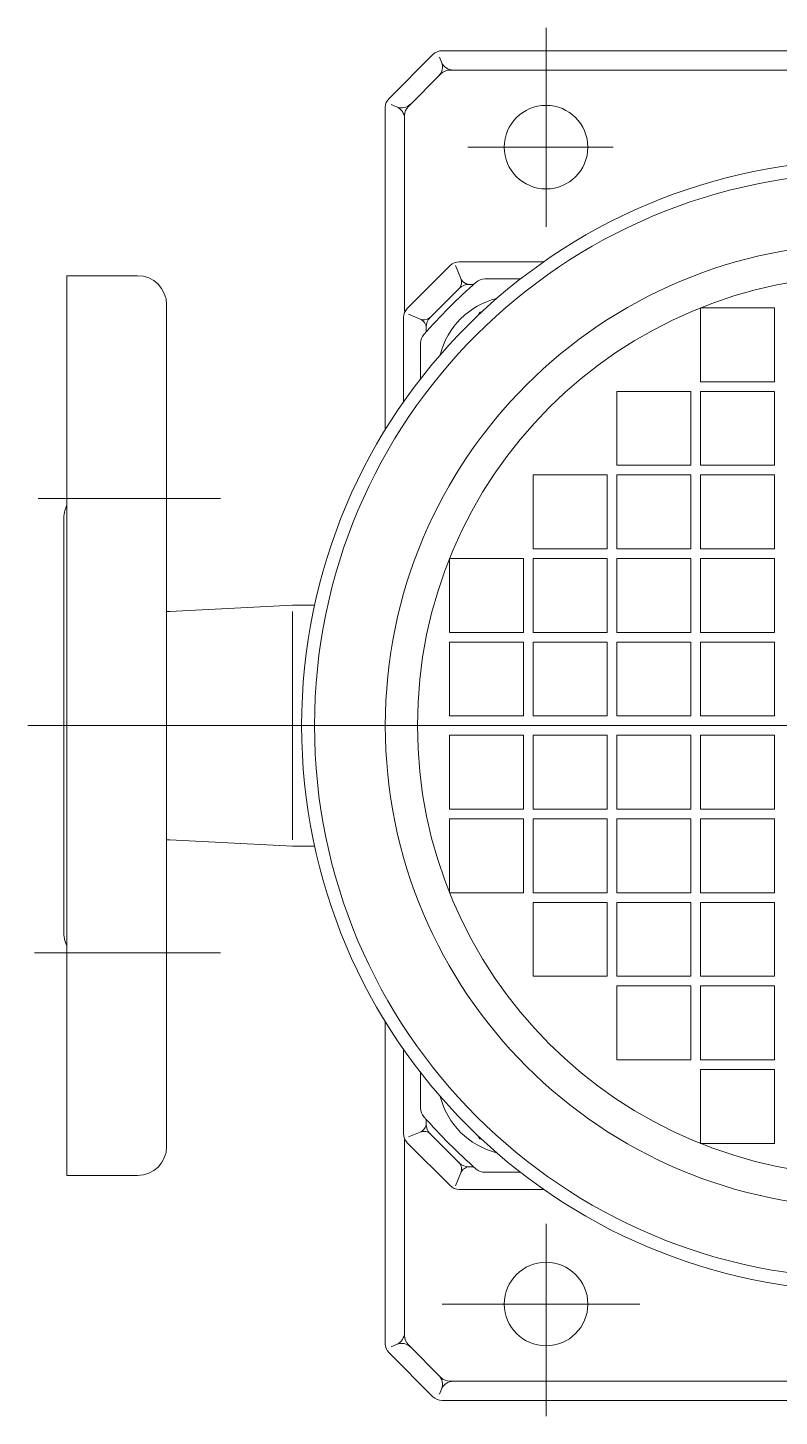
# Model space of a CAD drawing. Header units: millimetres. Extents: x 226317 to 226469, y 8188100 to 8188260.
# Drawn here: x 226391.5586 to 226391.6754, y 8188233.7544 to 8188233.9705 of the extents above; entities that cross this region are included whole.
import ezdxf

# ---------------------------------------------------------------- set-up
doc = ezdxf.new("R2010")
doc.units = ezdxf.units.MM
doc.layers.add('0-BLOCK-SANIT', color=8, linetype='Continuous', lineweight=25)

# ---------------------------------------------------------------- blocks, each defined once
blk = doc.blocks.new('manifold')
at = {"layer": '0-BLOCK-SANIT', "color": 8, "lineweight": 0}
for p, q in [((1.932647921144962, -1.693482048751321, -9.698933451613519e-07), (1.932647921144962, -1.954361688287463, -9.698933451613519e-07)), ((1.932647921144962, -1.693482048751321, -9.698933451613519e-07), (1.932647921144962, -1.954361688287463, -9.698933451613519e-07)), ((1.897292543202639, -1.695085566432681, -9.698933451613519e-07), (1.897292543202639, -1.723431026504841, -9.698933451613519e-07)), ((1.897292543202639, -1.695085566432681, -9.698933451613519e-07), (1.897292543202639, -1.723431026504841, -9.698933451613519e-07)), ((1.96800528280437, -1.723431026504841, -9.698933451613519e-07), (1.96800528280437, -1.694515986309852, -9.698933451613519e-07)), ((1.96800528280437, -1.723431026504841, -9.698933451613519e-07), (1.96800528280437, -1.694515986309852, -9.698933451613519e-07)), ((1.862648012116551, -1.699563348607626, -9.698933451613519e-07), (1.862648012116551, -1.710563348548021, -9.698933451613519e-07)), ((1.862648012116551, -1.699563348607626, -9.698933451613519e-07), (2.002647828310728, -1.699563348607626, -9.698933451613519e-07)), ((1.862648012116551, -1.699563348607626, -9.698933451613519e-07), (1.862648012116551, -1.710563348548021, -9.698933451613519e-07)), ((1.862648012116551, -1.699563348607626, -9.698933451613519e-07), (2.002647828310728, -1.699563348607626, -9.698933451613519e-07)), ((1.900647645816207, -1.699063345731702, -9.698933451613519e-07), (1.964648196473718, -1.699063345731702, -9.698933451613519e-07)), ((1.900647645816207, -1.699063345731702, -9.698933451613519e-07), (1.964648196473718, -1.699063345731702, -9.698933451613519e-07)), ((2.002647828310728, -1.710563348548021, -9.698933451613519e-07), (2.002647828310728, -1.699563348607626, -9.698933451613519e-07)), ((2.002647828310728, -1.710563348548021, -9.698933451613519e-07), (2.002647828310728, -1.699563348607626, -9.698933451613519e-07)), ((1.867147799581289, -1.715063350216951, -9.698933451613519e-07), (1.998148012906313, -1.715063350216951, -9.698933451613519e-07)), ((1.867147799581289, -1.715063350216951, -9.698933451613519e-07), (1.998148012906313, -1.715063350216951, -9.698933451613519e-07)), ((1.914897920563817, -1.715063350216951, -9.698933451613519e-07), (1.914897920563817, -1.715563833655324, -9.698933451613519e-07)), ((1.914897920563817, -1.715063350216951, -9.698933451613519e-07), (1.914897920563817, -1.715563833655324, -9.698933451613519e-07)), ((1.95039789006114, -1.715563833655324, -9.698933451613519e-07), (1.95039789006114, -1.715063350216951, -9.698933451613519e-07)), ((1.95039789006114, -1.715563833655324, -9.698933451613519e-07), (1.95039789006114, -1.715063350216951, -9.698933451613519e-07)), ((1.914898118004203, -1.715563928650226, -9.698933451613519e-07), (1.913898110389709, -1.734645163582172, -9.698933451613519e-07)), ((1.914898118004203, -1.715563928650226, -9.698933451613519e-07), (1.913898110389709, -1.734645163582172, -9.698933451613519e-07)), ((1.951397722586989, -1.734641538874712, -9.698933451613519e-07), (1.950397819280624, -1.715562248544302, -9.698933451613519e-07)), ((1.951397722586989, -1.734641538874712, -9.698933451613519e-07), (1.950397819280624, -1.715562248544302, -9.698933451613519e-07)), ((1.913897890597582, -1.734644889773335, -9.698933451613519e-07), (1.913897890597582, -1.73808556603035, -9.698933451613519e-07)), ((1.913897890597582, -1.734644889773335, -9.698933451613519e-07), (1.913897890597582, -1.73808556603035, -9.698933451613519e-07)), ((1.914897920563817, -1.734643185453024, -9.698933451613519e-07), (1.95039789006114, -1.734643185453024, -9.698933451613519e-07)), ((1.914897920563817, -1.734643185453024, -9.698933451613519e-07), (1.95039789006114, -1.734643185453024, -9.698933451613519e-07)), ((1.951397798955441, -1.734642937721219, -9.698933451613519e-07), (1.951397798955441, -1.73808556603035, -9.698933451613519e-07)), ((1.951397798955441, -1.734642937721219, -9.698933451613519e-07), (1.951397798955441, -1.73808556603035, -9.698933451613519e-07)), ((1.835062673315406, -1.749651653633919, -9.698933451613519e-07), (1.828234415501356, -1.756480086536612, -9.698933451613519e-07)), ((1.835062673315406, -1.749651653633919, -9.698933451613519e-07), (1.828234415501356, -1.756480086536612, -9.698933451613519e-07)), ((1.886612948030233, -1.749066278280225, -9.698933451613519e-07), (1.836476504802704, -1.749066278280225, -9.698933451613519e-07)), ((1.886612948030233, -1.749066278280225, -9.698933451613519e-07), (1.836476504802704, -1.749066278280225, -9.698933451613519e-07)), ((2.028850574046373, -1.749066278280225, -9.698933451613519e-07), (1.978682925924659, -1.749066278280225, -9.698933451613519e-07)), ((2.028850574046373, -1.749066278280225, -9.698933451613519e-07), (1.978682925924659, -1.749066278280225, -9.698933451613519e-07)), ((2.037061657756567, -1.756480198295321, -9.698933451613519e-07), (2.030233226716518, -1.749651594029274, -9.698933451613519e-07)), ((2.037061657756567, -1.756480198295321, -9.698933451613519e-07), (2.030233226716518, -1.749651594029274, -9.698933451613519e-07)), ((1.836016669869423, -1.749955490173306, -9.698933451613519e-07), (1.836379457265139, -1.750831326411571, -9.698933451613519e-07)), ((1.836016669869423, -1.749955490173306, -9.698933451613519e-07), (1.836379457265139, -1.750831326411571, -9.698933451613519e-07)), ((1.86914923414588, -1.751901481242385, -9.698933451613519e-07), (1.882284700870514, -1.751901481242385, -9.698933451613519e-07)), ((1.86914923414588, -1.751901481242385, -9.698933451613519e-07), (1.882284700870514, -1.751901481242385, -9.698933451613519e-07)), ((1.983011141419411, -1.751901481242385, -9.698933451613519e-07), (1.996146699413657, -1.751901481242385, -9.698933451613519e-07)), ((1.983011141419411, -1.751901481242385, -9.698933451613519e-07), (1.996146699413657, -1.751901481242385, -9.698933451613519e-07)), ((2.028916528448462, -1.750831192301121, -9.698933451613519e-07), (2.029279315844178, -1.749955365376081, -9.698933451613519e-07)), ((2.028916528448462, -1.750831192301121, -9.698933451613519e-07), (2.029279315844178, -1.749955365376081, -9.698933451613519e-07)), ((1.83630532771349, -1.752651661576238, -9.698933451613519e-07), (1.831234628334641, -1.757722489477601, -9.698933451613519e-07)), ((1.83630532771349, -1.752651661576238, -9.698933451613519e-07), (1.831234628334641, -1.757722489477601, -9.698933451613519e-07)), ((1.868156252428889, -1.752066278771963, -9.698933451613519e-07), (1.837719149887562, -1.752066278771963, -9.698933451613519e-07)), ((1.868156252428889, -1.752066278771963, -9.698933451613519e-07), (1.837719149887562, -1.752066278771963, -9.698933451613519e-07)), ((1.867734976112843, -1.752487529010978, -9.698933451613519e-07), (1.861070288345218, -1.759152213053312, -9.698933451613519e-07)), ((1.867734976112843, -1.752487529010978, -9.698933451613519e-07), (1.861070288345218, -1.759152213053312, -9.698933451613519e-07)), ((1.868645442649722, -1.752685801999178, -9.698933451613519e-07), (1.86939249932766, -1.754489352868404, -9.698933451613519e-07)), ((1.868645442649722, -1.752685801999178, -9.698933451613519e-07), (1.86939249932766, -1.754489352868404, -9.698933451613519e-07)), ((1.995903251692653, -1.754489418060984, -9.698933451613519e-07), (1.996650401502848, -1.752685649262276, -9.698933451613519e-07)), ((1.995903251692653, -1.754489418060984, -9.698933451613519e-07), (1.996650401502848, -1.752685649262276, -9.698933451613519e-07)), ((2.027576936408877, -1.752066278771963, -9.698933451613519e-07), (1.996975984424353, -1.752066278771963, -9.698933451613519e-07)), ((2.027576936408877, -1.752066278771963, -9.698933451613519e-07), (1.996975984424353, -1.752066278771963, -9.698933451613519e-07)), ((2.004225658252835, -1.759152302460279, -9.698933451613519e-07), (1.99756097048521, -1.752487612830009, -9.698933451613519e-07)), ((2.004225658252835, -1.759152302460279, -9.698933451613519e-07), (1.99756097048521, -1.752487612830009, -9.698933451613519e-07)), ((2.034061787649989, -1.757722949550953, -9.698933451613519e-07), (2.028991090133786, -1.752652117924299, -9.698933451613519e-07)), ((2.034061787649989, -1.757722949550953, -9.698933451613519e-07), (2.028991090133786, -1.752652117924299, -9.698933451613519e-07)), ((1.86919036321342, -1.756001049594488, -9.698933451613519e-07), (1.864583812654018, -1.760607602016535, -9.698933451613519e-07)), ((1.86919036321342, -1.756001049594488, -9.698933451613519e-07), (1.864583812654018, -1.760607602016535, -9.698933451613519e-07)), ((1.870604494586587, -1.755414908693638, -9.698933451613519e-07), (1.871399050578475, -1.755414908693638, -9.698933451613519e-07)), ((1.870604494586587, -1.755414908693638, -9.698933451613519e-07), (1.871399050578475, -1.755414908693638, -9.698933451613519e-07)), ((1.878670962527394, -1.754563106165733, -9.698933451613519e-07), (1.873118532821536, -1.754563106165733, -9.698933451613519e-07)), ((1.878670962527394, -1.754563106165733, -9.698933451613519e-07), (1.873118532821536, -1.754563106165733, -9.698933451613519e-07)), ((1.992176882922649, -1.754563106165733, -9.698933451613519e-07), (1.98662487976253, -1.754563106165733, -9.698933451613519e-07)), ((1.992176882922649, -1.754563106165733, -9.698933451613519e-07), (1.98662487976253, -1.754563106165733, -9.698933451613519e-07)), ((1.99389679171145, -1.755414908693638, -9.698933451613519e-07), (1.994691256433725, -1.755414908693638, -9.698933451613519e-07)), ((1.99389679171145, -1.755414908693638, -9.698933451613519e-07), (1.994691256433725, -1.755414908693638, -9.698933451613519e-07)), ((2.00071213580668, -1.760607687698212, -9.698933451613519e-07), (1.996105583384633, -1.75600113341352, -9.698933451613519e-07)), ((2.00071213580668, -1.760607687698212, -9.698933451613519e-07), (1.996105583384633, -1.75600113341352, -9.698933451613519e-07)), ((1.827647920697927, -1.757895378337707, -9.698933451613519e-07), (1.827647920697927, -1.890237174869981, -9.698933451613519e-07)), ((1.827647920697927, -1.757895378337707, -9.698933451613519e-07), (1.827647920697927, -1.890237174869981, -9.698933451613519e-07)), ((1.828645139932632, -1.757477518112864, -9.698933451613519e-07), (1.829413721337914, -1.757795883284416, -9.698933451613519e-07)), ((1.828645139932632, -1.757477518112864, -9.698933451613519e-07), (1.829413721337914, -1.757795883284416, -9.698933451613519e-07)), ((2.022647829726338, -1.757893182279076, -9.698933451613519e-07), (2.022647829726338, -1.78865001903614, -9.698933451613519e-07)), ((2.022647829726338, -1.757893182279076, -9.698933451613519e-07), (2.022647829726338, -1.78865001903614, -9.698933451613519e-07)), ((2.035882068797946, -1.757795598299708, -9.698933451613519e-07), (2.036650648340583, -1.757477229402866, -9.698933451613519e-07)), ((2.035882068797946, -1.757795598299708, -9.698933451613519e-07), (2.036650648340583, -1.757477229402866, -9.698933451613519e-07)), ((2.037647813558578, -1.890236202569213, -9.698933451613519e-07), (2.037647813558578, -1.757893670292106, -9.698933451613519e-07)), ((2.037647813558578, -1.890236202569213, -9.698933451613519e-07), (2.037647813558578, -1.757893670292106, -9.698933451613519e-07)), ((1.830647921189666, -1.759137565211859, -9.698933451613519e-07), (1.830647921189666, -1.888994011969771, -9.698933451613519e-07)), ((1.830647921189666, -1.759137565211859, -9.698933451613519e-07), (1.830647921189666, -1.888994011969771, -9.698933451613519e-07)), ((1.860484408214688, -1.77370177389821, -9.698933451613519e-07), (1.860484408214688, -1.760566521377768, -9.698933451613519e-07)), ((1.860484408214688, -1.77370177389821, -9.698933451613519e-07), (1.860484408214688, -1.760566521377768, -9.698933451613519e-07)), ((1.861036090180278, -1.759965658129659, -9.698933451613519e-07), (1.863072352483869, -1.760809119732585, -9.698933451613519e-07)), ((1.861036090180278, -1.759965658129659, -9.698933451613519e-07), (1.863072352483869, -1.760809119732585, -9.698933451613519e-07)), ((1.918147921562195, -1.75906481401762, -9.698933451613519e-07), (1.906647920608521, -1.75906481401762, -9.698933451613519e-07)), ((1.906647920608521, -1.75906481401762, -9.698933451613519e-07), (1.906647920608521, -1.770564813108649, -9.698933451613519e-07)), ((1.918147921562195, -1.75906481401762, -9.698933451613519e-07), (1.906647920608521, -1.75906481401762, -9.698933451613519e-07)), ((1.906647920608521, -1.75906481401762, -9.698933451613519e-07), (1.906647920608521, -1.770564813108649, -9.698933451613519e-07)), ((1.918147921562195, -1.75906481401762, -9.698933451613519e-07), (1.918147921562195, -1.770564813108649, -9.698933451613519e-07)), ((1.918147921562195, -1.75906481401762, -9.698933451613519e-07), (1.918147921562195, -1.770564813108649, -9.698933451613519e-07)), ((1.919647920876741, -1.75906481401762, -9.698933451613519e-07), (1.919647920876741, -1.770564813108649, -9.698933451613519e-07)), ((1.931147921830416, -1.75906481401762, -9.698933451613519e-07), (1.919647920876741, -1.75906481401762, -9.698933451613519e-07)), ((1.919647920876741, -1.75906481401762, -9.698933451613519e-07), (1.919647920876741, -1.770564813108649, -9.698933451613519e-07)), ((1.931147921830416, -1.75906481401762, -9.698933451613519e-07), (1.919647920876741, -1.75906481401762, -9.698933451613519e-07)), ((1.931147921830416, -1.75906481401762, -9.698933451613519e-07), (1.931147921830416, -1.770564813108649, -9.698933451613519e-07)), ((1.931147921830416, -1.75906481401762, -9.698933451613519e-07), (1.931147921830416, -1.770564813108649, -9.698933451613519e-07)), ((1.934147920459509, -1.770564813108649, -9.698933451613519e-07), (1.934147920459509, -1.75906481401762, -9.698933451613519e-07)), ((1.945647921413183, -1.75906481401762, -9.698933451613519e-07), (1.934147920459509, -1.75906481401762, -9.698933451613519e-07)), ((1.934147920459509, -1.770564813108649, -9.698933451613519e-07), (1.934147920459509, -1.75906481401762, -9.698933451613519e-07)), ((1.945647921413183, -1.75906481401762, -9.698933451613519e-07), (1.934147920459509, -1.75906481401762, -9.698933451613519e-07)), ((1.945647921413183, -1.770564813108649, -9.698933451613519e-07), (1.945647921413183, -1.75906481401762, -9.698933451613519e-07)), ((1.945647921413183, -1.770564813108649, -9.698933451613519e-07), (1.945647921413183, -1.75906481401762, -9.698933451613519e-07)), ((1.94714792072773, -1.770564813108649, -9.698933451613519e-07), (1.94714792072773, -1.75906481401762, -9.698933451613519e-07)), ((1.958647921681404, -1.75906481401762, -9.698933451613519e-07), (1.94714792072773, -1.75906481401762, -9.698933451613519e-07)), ((1.94714792072773, -1.770564813108649, -9.698933451613519e-07), (1.94714792072773, -1.75906481401762, -9.698933451613519e-07)), ((1.958647921681404, -1.75906481401762, -9.698933451613519e-07), (1.94714792072773, -1.75906481401762, -9.698933451613519e-07)), ((1.958647921681404, -1.770564813108649, -9.698933451613519e-07), (1.958647921681404, -1.75906481401762, -9.698933451613519e-07)), ((1.958647921681404, -1.770564813108649, -9.698933451613519e-07), (1.958647921681404, -1.75906481401762, -9.698933451613519e-07)), ((2.002223663032055, -1.760809453146067, -9.698933451613519e-07), (2.004259983077645, -1.759965969191398, -9.698933451613519e-07)), ((2.002223663032055, -1.760809453146067, -9.698933451613519e-07), (2.004259983077645, -1.759965969191398, -9.698933451613519e-07)), ((2.004811434075236, -1.760566521377768, -9.698933451613519e-07), (2.004811434075236, -1.77370177389821, -9.698933451613519e-07)), ((2.004811434075236, -1.760566521377768, -9.698933451613519e-07), (2.004811434075236, -1.77370177389821, -9.698933451613519e-07)), ((2.034647814929485, -1.888993522094097, -9.698933451613519e-07), (2.034647814929485, -1.759136833192315, -9.698933451613519e-07)), ((2.034647814929485, -1.888993522094097, -9.698933451613519e-07), (2.034647814929485, -1.759136833192315, -9.698933451613519e-07)), ((1.842647952958941, -1.784477654786315, -9.698933451613519e-07), (1.842647952958941, -1.761921746598091, -9.698933451613519e-07)), ((1.842647952958941, -1.784477654786315, -9.698933451613519e-07), (1.842647952958941, -1.761921746598091, -9.698933451613519e-07)), ((1.863997926935554, -1.76202208729228, -9.698933451613519e-07), (1.863997926935554, -1.762816278205719, -9.698933451613519e-07)), ((1.863997926935554, -1.76202208729228, -9.698933451613519e-07), (1.863997926935554, -1.762816278205719, -9.698933451613519e-07)), ((2.001297915354371, -1.76202208729228, -9.698933451613519e-07), (2.001297915354371, -1.762816278205719, -9.698933451613519e-07)), ((2.001297915354371, -1.76202208729228, -9.698933451613519e-07), (2.001297915354371, -1.762816278205719, -9.698933451613519e-07)), ((1.863147921860218, -1.764533806534018, -9.698933451613519e-07), (1.863147921860218, -1.770085565687623, -9.698933451613519e-07)), ((1.863147921860218, -1.764533806534018, -9.698933451613519e-07), (1.863147921860218, -1.770085565687623, -9.698933451613519e-07)), ((1.868346285074949, -1.763987420068588, -9.698933451613519e-07), (1.868346285074949, -1.763778196589556, -9.698933451613519e-07)), ((1.868346285074949, -1.763987420068588, -9.698933451613519e-07), (1.868346285074949, -1.763778196589556, -9.698933451613519e-07)), ((1.868346378207207, -1.763778302760329, -9.698933451613519e-07), (1.868776749819517, -1.763529825897422, -9.698933451613519e-07)), ((1.868346378207207, -1.763778302760329, -9.698933451613519e-07), (1.868776749819517, -1.763529825897422, -9.698933451613519e-07)), ((1.996519131585956, -1.76352987246355, -9.698933451613519e-07), (1.996949397027493, -1.763778287859168, -9.698933451613519e-07)), ((1.996519131585956, -1.76352987246355, -9.698933451613519e-07), (1.996949397027493, -1.763778287859168, -9.698933451613519e-07)), ((1.996949495747685, -1.763987420068588, -9.698933451613519e-07), (1.996949495747685, -1.763778196589556, -9.698933451613519e-07)), ((1.996949495747685, -1.763987420068588, -9.698933451613519e-07), (1.996949495747685, -1.763778196589556, -9.698933451613519e-07)), ((2.00214758515358, -1.770085325406399, -9.698933451613519e-07), (2.00214758515358, -1.764533806534018, -9.698933451613519e-07)), ((2.00214758515358, -1.770085325406399, -9.698933451613519e-07), (2.00214758515358, -1.764533806534018, -9.698933451613519e-07)), ((1.918147921562195, -1.770564813108649, -9.698933451613519e-07), (1.906647920608521, -1.770564813108649, -9.698933451613519e-07)), ((1.918147921562195, -1.770564813108649, -9.698933451613519e-07), (1.906647920608521, -1.770564813108649, -9.698933451613519e-07)), ((1.931147921830416, -1.770564813108649, -9.698933451613519e-07), (1.919647920876741, -1.770564813108649, -9.698933451613519e-07)), ((1.931147921830416, -1.770564813108649, -9.698933451613519e-07), (1.919647920876741, -1.770564813108649, -9.698933451613519e-07)), ((1.945647921413183, -1.770564813108649, -9.698933451613519e-07), (1.934147920459509, -1.770564813108649, -9.698933451613519e-07)), ((1.945647921413183, -1.770564813108649, -9.698933451613519e-07), (1.934147920459509, -1.770564813108649, -9.698933451613519e-07)), ((1.958647921681404, -1.770564813108649, -9.698933451613519e-07), (1.94714792072773, -1.770564813108649, -9.698933451613519e-07)), ((1.958647921681404, -1.770564813108649, -9.698933451613519e-07), (1.94714792072773, -1.770564813108649, -9.698933451613519e-07)), ((1.905147921293974, -1.772064812423196, -9.698933451613519e-07), (1.8936479203403, -1.772064812423196, -9.698933451613519e-07)), ((1.8936479203403, -1.772064812423196, -9.698933451613519e-07), (1.8936479203403, -1.78356481337687, -9.698933451613519e-07)), ((1.905147921293974, -1.772064812423196, -9.698933451613519e-07), (1.8936479203403, -1.772064812423196, -9.698933451613519e-07)), ((1.8936479203403, -1.772064812423196, -9.698933451613519e-07), (1.8936479203403, -1.78356481337687, -9.698933451613519e-07)), ((1.905147921293974, -1.772064812423196, -9.698933451613519e-07), (1.905147921293974, -1.78356481337687, -9.698933451613519e-07)), ((1.905147921293974, -1.772064812423196, -9.698933451613519e-07), (1.905147921293974, -1.78356481337687, -9.698933451613519e-07)), ((1.918147921562195, -1.772064812423196, -9.698933451613519e-07), (1.906647920608521, -1.772064812423196, -9.698933451613519e-07)), ((1.906647920608521, -1.772064812423196, -9.698933451613519e-07), (1.906647920608521, -1.78356481337687, -9.698933451613519e-07)), ((1.918147921562195, -1.772064812423196, -9.698933451613519e-07), (1.906647920608521, -1.772064812423196, -9.698933451613519e-07)), ((1.906647920608521, -1.772064812423196, -9.698933451613519e-07), (1.906647920608521, -1.78356481337687, -9.698933451613519e-07)), ((1.918147921562195, -1.772064812423196, -9.698933451613519e-07), (1.918147921562195, -1.78356481337687, -9.698933451613519e-07)), ((1.918147921562195, -1.772064812423196, -9.698933451613519e-07), (1.918147921562195, -1.78356481337687, -9.698933451613519e-07)), ((1.931147921830416, -1.772064812423196, -9.698933451613519e-07), (1.919647920876741, -1.772064812423196, -9.698933451613519e-07)), ((1.919647920876741, -1.772064812423196, -9.698933451613519e-07), (1.919647920876741, -1.78356481337687, -9.698933451613519e-07)), ((1.931147921830416, -1.772064812423196, -9.698933451613519e-07), (1.919647920876741, -1.772064812423196, -9.698933451613519e-07)), ((1.919647920876741, -1.772064812423196, -9.698933451613519e-07), (1.919647920876741, -1.78356481337687, -9.698933451613519e-07)), ((1.931147921830416, -1.772064812423196, -9.698933451613519e-07), (1.931147921830416, -1.78356481337687, -9.698933451613519e-07)), ((1.931147921830416, -1.772064812423196, -9.698933451613519e-07), (1.931147921830416, -1.78356481337687, -9.698933451613519e-07)), ((1.945647921413183, -1.772064812423196, -9.698933451613519e-07), (1.934147920459509, -1.772064812423196, -9.698933451613519e-07)), ((1.934147920459509, -1.78356481337687, -9.698933451613519e-07), (1.934147920459509, -1.772064812423196, -9.698933451613519e-07)), ((1.945647921413183, -1.772064812423196, -9.698933451613519e-07), (1.934147920459509, -1.772064812423196, -9.698933451613519e-07)), ((1.934147920459509, -1.78356481337687, -9.698933451613519e-07), (1.934147920459509, -1.772064812423196, -9.698933451613519e-07)), ((1.945647921413183, -1.78356481337687, -9.698933451613519e-07), (1.945647921413183, -1.772064812423196, -9.698933451613519e-07)), ((1.945647921413183, -1.78356481337687, -9.698933451613519e-07), (1.945647921413183, -1.772064812423196, -9.698933451613519e-07)), ((1.94714792072773, -1.78356481337687, -9.698933451613519e-07), (1.94714792072773, -1.772064812423196, -9.698933451613519e-07)), ((1.958647921681404, -1.772064812423196, -9.698933451613519e-07), (1.94714792072773, -1.772064812423196, -9.698933451613519e-07)), ((1.94714792072773, -1.78356481337687, -9.698933451613519e-07), (1.94714792072773, -1.772064812423196, -9.698933451613519e-07)), ((1.958647921681404, -1.772064812423196, -9.698933451613519e-07), (1.94714792072773, -1.772064812423196, -9.698933451613519e-07)), ((1.958647921681404, -1.78356481337687, -9.698933451613519e-07), (1.958647921681404, -1.772064812423196, -9.698933451613519e-07)), ((1.958647921681404, -1.78356481337687, -9.698933451613519e-07), (1.958647921681404, -1.772064812423196, -9.698933451613519e-07)), ((1.960147920995951, -1.78356481337687, -9.698933451613519e-07), (1.960147920995951, -1.772064812423196, -9.698933451613519e-07)), ((1.97164792008698, -1.772064812423196, -9.698933451613519e-07), (1.960147920995951, -1.772064812423196, -9.698933451613519e-07)), ((1.960147920995951, -1.78356481337687, -9.698933451613519e-07), (1.960147920995951, -1.772064812423196, -9.698933451613519e-07)), ((1.97164792008698, -1.772064812423196, -9.698933451613519e-07), (1.960147920995951, -1.772064812423196, -9.698933451613519e-07)), ((1.97164792008698, -1.78356481337687, -9.698933451613519e-07), (1.97164792008698, -1.772064812423196, -9.698933451613519e-07)), ((1.97164792008698, -1.78356481337687, -9.698933451613519e-07), (1.97164792008698, -1.772064812423196, -9.698933451613519e-07)), ((1.855057314038277, -1.774064568744507, -9.698933451613519e-07), (1.824073122814298, -1.774064568744507, -9.698933451613519e-07)), ((1.855057314038277, -1.774064568744507, -9.698933451613519e-07), (1.824073122814298, -1.774064568744507, -9.698933451613519e-07)), ((2.040099306032062, -1.774064812751021, -9.698933451613519e-07), (2.010174578055739, -1.774064812751021, -9.698933451613519e-07)), ((2.040099306032062, -1.774064812751021, -9.698933451613519e-07), (2.010174578055739, -1.774064812751021, -9.698933451613519e-07)), ((1.905147921293974, -1.78356481337687, -9.698933451613519e-07), (1.8936479203403, -1.78356481337687, -9.698933451613519e-07)), ((1.905147921293974, -1.78356481337687, -9.698933451613519e-07), (1.8936479203403, -1.78356481337687, -9.698933451613519e-07)), ((1.918147921562195, -1.78356481337687, -9.698933451613519e-07), (1.906647920608521, -1.78356481337687, -9.698933451613519e-07)), ((1.918147921562195, -1.78356481337687, -9.698933451613519e-07), (1.906647920608521, -1.78356481337687, -9.698933451613519e-07)), ((1.931147921830416, -1.78356481337687, -9.698933451613519e-07), (1.919647920876741, -1.78356481337687, -9.698933451613519e-07)), ((1.931147921830416, -1.78356481337687, -9.698933451613519e-07), (1.919647920876741, -1.78356481337687, -9.698933451613519e-07)), ((1.945647921413183, -1.78356481337687, -9.698933451613519e-07), (1.934147920459509, -1.78356481337687, -9.698933451613519e-07)), ((1.945647921413183, -1.78356481337687, -9.698933451613519e-07), (1.934147920459509, -1.78356481337687, -9.698933451613519e-07)), ((1.958647921681404, -1.78356481337687, -9.698933451613519e-07), (1.94714792072773, -1.78356481337687, -9.698933451613519e-07)), ((1.958647921681404, -1.78356481337687, -9.698933451613519e-07), (1.94714792072773, -1.78356481337687, -9.698933451613519e-07)), ((1.97164792008698, -1.78356481337687, -9.698933451613519e-07), (1.960147920995951, -1.78356481337687, -9.698933451613519e-07)), ((1.97164792008698, -1.78356481337687, -9.698933451613519e-07), (1.960147920995951, -1.78356481337687, -9.698933451613519e-07)), ((1.892147921025753, -1.785064812691417, -9.698933451613519e-07), (1.880647920072079, -1.785064812691417, -9.698933451613519e-07)), ((1.880647920072079, -1.785064812691417, -9.698933451613519e-07), (1.880647920072079, -1.796564813645091, -9.698933451613519e-07)), ((1.892147921025753, -1.785064812691417, -9.698933451613519e-07), (1.880647920072079, -1.785064812691417, -9.698933451613519e-07)), ((1.880647920072079, -1.785064812691417, -9.698933451613519e-07), (1.880647920072079, -1.796564813645091, -9.698933451613519e-07)), ((1.892147921025753, -1.785064812691417, -9.698933451613519e-07), (1.892147921025753, -1.796564813645091, -9.698933451613519e-07)), ((1.892147921025753, -1.785064812691417, -9.698933451613519e-07), (1.892147921025753, -1.796564813645091, -9.698933451613519e-07)), ((1.905147921293974, -1.785064812691417, -9.698933451613519e-07), (1.8936479203403, -1.785064812691417, -9.698933451613519e-07)), ((1.8936479203403, -1.785064812691417, -9.698933451613519e-07), (1.8936479203403, -1.796564813645091, -9.698933451613519e-07)), ((1.905147921293974, -1.785064812691417, -9.698933451613519e-07), (1.8936479203403, -1.785064812691417, -9.698933451613519e-07)), ((1.8936479203403, -1.785064812691417, -9.698933451613519e-07), (1.8936479203403, -1.796564813645091, -9.698933451613519e-07)), ((1.905147921293974, -1.785064812691417, -9.698933451613519e-07), (1.905147921293974, -1.796564813645091, -9.698933451613519e-07)), ((1.905147921293974, -1.785064812691417, -9.698933451613519e-07), (1.905147921293974, -1.796564813645091, -9.698933451613519e-07)), ((1.918147921562195, -1.785064812691417, -9.698933451613519e-07), (1.906647920608521, -1.785064812691417, -9.698933451613519e-07)), ((1.906647920608521, -1.785064812691417, -9.698933451613519e-07), (1.906647920608521, -1.796564813645091, -9.698933451613519e-07)), ((1.918147921562195, -1.785064812691417, -9.698933451613519e-07), (1.906647920608521, -1.785064812691417, -9.698933451613519e-07)), ((1.906647920608521, -1.785064812691417, -9.698933451613519e-07), (1.906647920608521, -1.796564813645091, -9.698933451613519e-07)), ((1.918147921562195, -1.785064812691417, -9.698933451613519e-07), (1.918147921562195, -1.796564813645091, -9.698933451613519e-07)), ((1.918147921562195, -1.785064812691417, -9.698933451613519e-07), (1.918147921562195, -1.796564813645091, -9.698933451613519e-07)), ((1.931147921830416, -1.785064812691417, -9.698933451613519e-07), (1.919647920876741, -1.785064812691417, -9.698933451613519e-07)), ((1.919647920876741, -1.785064812691417, -9.698933451613519e-07), (1.919647920876741, -1.796564813645091, -9.698933451613519e-07)), ((1.931147921830416, -1.785064812691417, -9.698933451613519e-07), (1.919647920876741, -1.785064812691417, -9.698933451613519e-07)), ((1.919647920876741, -1.785064812691417, -9.698933451613519e-07), (1.919647920876741, -1.796564813645091, -9.698933451613519e-07)), ((1.931147921830416, -1.785064812691417, -9.698933451613519e-07), (1.931147921830416, -1.796564813645091, -9.698933451613519e-07)), ((1.931147921830416, -1.785064812691417, -9.698933451613519e-07), (1.931147921830416, -1.796564813645091, -9.698933451613519e-07)), ((1.945647921413183, -1.785064812691417, -9.698933451613519e-07), (1.934147920459509, -1.785064812691417, -9.698933451613519e-07)), ((1.934147920459509, -1.796564813645091, -9.698933451613519e-07), (1.934147920459509, -1.785064812691417, -9.698933451613519e-07)), ((1.945647921413183, -1.785064812691417, -9.698933451613519e-07), (1.934147920459509, -1.785064812691417, -9.698933451613519e-07)), ((1.934147920459509, -1.796564813645091, -9.698933451613519e-07), (1.934147920459509, -1.785064812691417, -9.698933451613519e-07)), ((1.945647921413183, -1.796564813645091, -9.698933451613519e-07), (1.945647921413183, -1.785064812691417, -9.698933451613519e-07)), ((1.945647921413183, -1.796564813645091, -9.698933451613519e-07), (1.945647921413183, -1.785064812691417, -9.698933451613519e-07)), ((1.94714792072773, -1.796564813645091, -9.698933451613519e-07), (1.94714792072773, -1.785064812691417, -9.698933451613519e-07)), ((1.958647921681404, -1.785064812691417, -9.698933451613519e-07), (1.94714792072773, -1.785064812691417, -9.698933451613519e-07)), ((1.94714792072773, -1.796564813645091, -9.698933451613519e-07), (1.94714792072773, -1.785064812691417, -9.698933451613519e-07)), ((1.958647921681404, -1.785064812691417, -9.698933451613519e-07), (1.94714792072773, -1.785064812691417, -9.698933451613519e-07)), ((1.958647921681404, -1.796564813645091, -9.698933451613519e-07), (1.958647921681404, -1.785064812691417, -9.698933451613519e-07)), ((1.958647921681404, -1.796564813645091, -9.698933451613519e-07), (1.958647921681404, -1.785064812691417, -9.698933451613519e-07)), ((1.960147920995951, -1.796564813645091, -9.698933451613519e-07), (1.960147920995951, -1.785064812691417, -9.698933451613519e-07)), ((1.97164792008698, -1.785064812691417, -9.698933451613519e-07), (1.960147920995951, -1.785064812691417, -9.698933451613519e-07)), ((1.960147920995951, -1.796564813645091, -9.698933451613519e-07), (1.960147920995951, -1.785064812691417, -9.698933451613519e-07)), ((1.97164792008698, -1.785064812691417, -9.698933451613519e-07), (1.960147920995951, -1.785064812691417, -9.698933451613519e-07)), ((1.97164792008698, -1.796564813645091, -9.698933451613519e-07), (1.97164792008698, -1.785064812691417, -9.698933451613519e-07)), ((1.97164792008698, -1.796564813645091, -9.698933451613519e-07), (1.97164792008698, -1.785064812691417, -9.698933451613519e-07)), ((1.973147921264172, -1.796564813645091, -9.698933451613519e-07), (1.973147921264172, -1.785064812691417, -9.698933451613519e-07)), ((1.984647920355201, -1.785064812691417, -9.698933451613519e-07), (1.973147921264172, -1.785064812691417, -9.698933451613519e-07)), ((1.973147921264172, -1.796564813645091, -9.698933451613519e-07), (1.973147921264172, -1.785064812691417, -9.698933451613519e-07)), ((1.984647920355201, -1.785064812691417, -9.698933451613519e-07), (1.973147921264172, -1.785064812691417, -9.698933451613519e-07)), ((1.984647920355201, -1.796564813645091, -9.698933451613519e-07), (1.984647920355201, -1.785064812691417, -9.698933451613519e-07)), ((1.984647920355201, -1.796564813645091, -9.698933451613519e-07), (1.984647920355201, -1.785064812691417, -9.698933451613519e-07)), ((1.892147921025753, -1.796564813645091, -9.698933451613519e-07), (1.880647920072079, -1.796564813645091, -9.698933451613519e-07)), ((1.892147921025753, -1.796564813645091, -9.698933451613519e-07), (1.880647920072079, -1.796564813645091, -9.698933451613519e-07)), ((1.905147921293974, -1.796564813645091, -9.698933451613519e-07), (1.8936479203403, -1.796564813645091, -9.698933451613519e-07)), ((1.905147921293974, -1.796564813645091, -9.698933451613519e-07), (1.8936479203403, -1.796564813645091, -9.698933451613519e-07)), ((1.918147921562195, -1.796564813645091, -9.698933451613519e-07), (1.906647920608521, -1.796564813645091, -9.698933451613519e-07)), ((1.918147921562195, -1.796564813645091, -9.698933451613519e-07), (1.906647920608521, -1.796564813645091, -9.698933451613519e-07)), ((1.931147921830416, -1.796564813645091, -9.698933451613519e-07), (1.919647920876741, -1.796564813645091, -9.698933451613519e-07)), ((1.931147921830416, -1.796564813645091, -9.698933451613519e-07), (1.919647920876741, -1.796564813645091, -9.698933451613519e-07)), ((1.945647921413183, -1.796564813645091, -9.698933451613519e-07), (1.934147920459509, -1.796564813645091, -9.698933451613519e-07)), ((1.945647921413183, -1.796564813645091, -9.698933451613519e-07), (1.934147920459509, -1.796564813645091, -9.698933451613519e-07)), ((1.958647921681404, -1.796564813645091, -9.698933451613519e-07), (1.94714792072773, -1.796564813645091, -9.698933451613519e-07)), ((1.958647921681404, -1.796564813645091, -9.698933451613519e-07), (1.94714792072773, -1.796564813645091, -9.698933451613519e-07)), ((1.97164792008698, -1.796564813645091, -9.698933451613519e-07), (1.960147920995951, -1.796564813645091, -9.698933451613519e-07)), ((1.97164792008698, -1.796564813645091, -9.698933451613519e-07), (1.960147920995951, -1.796564813645091, -9.698933451613519e-07)), ((1.984647920355201, -1.796564813645091, -9.698933451613519e-07), (1.973147921264172, -1.796564813645091, -9.698933451613519e-07)), ((1.984647920355201, -1.796564813645091, -9.698933451613519e-07), (1.973147921264172, -1.796564813645091, -9.698933451613519e-07)), ((1.879147920757532, -1.798064814822283, -9.698933451613519e-07), (1.867647921666503, -1.798064814822283, -9.698933451613519e-07)), ((1.867647921666503, -1.798064814822283, -9.698933451613519e-07), (1.867647921666503, -1.809564813913312, -9.698933451613519e-07)), ((1.879147920757532, -1.798064814822283, -9.698933451613519e-07), (1.867647921666503, -1.798064814822283, -9.698933451613519e-07)), ((1.867647921666503, -1.798064814822283, -9.698933451613519e-07), (1.867647921666503, -1.809564813913312, -9.698933451613519e-07)), ((1.879147920757532, -1.798064814822283, -9.698933451613519e-07), (1.879147920757532, -1.809564813913312, -9.698933451613519e-07)), ((1.879147920757532, -1.798064814822283, -9.698933451613519e-07), (1.879147920757532, -1.809564813913312, -9.698933451613519e-07)), ((1.892147921025753, -1.798064814822283, -9.698933451613519e-07), (1.880647920072079, -1.798064814822283, -9.698933451613519e-07)), ((1.880647920072079, -1.798064814822283, -9.698933451613519e-07), (1.880647920072079, -1.809564813913312, -9.698933451613519e-07)), ((1.892147921025753, -1.798064814822283, -9.698933451613519e-07), (1.880647920072079, -1.798064814822283, -9.698933451613519e-07)), ((1.880647920072079, -1.798064814822283, -9.698933451613519e-07), (1.880647920072079, -1.809564813913312, -9.698933451613519e-07)), ((1.892147921025753, -1.798064814822283, -9.698933451613519e-07), (1.892147921025753, -1.809564813913312, -9.698933451613519e-07)), ((1.892147921025753, -1.798064814822283, -9.698933451613519e-07), (1.892147921025753, -1.809564813913312, -9.698933451613519e-07)), ((1.905147921293974, -1.798064814822283, -9.698933451613519e-07), (1.8936479203403, -1.798064814822283, -9.698933451613519e-07)), ((1.8936479203403, -1.798064814822283, -9.698933451613519e-07), (1.8936479203403, -1.809564813913312, -9.698933451613519e-07)), ((1.905147921293974, -1.798064814822283, -9.698933451613519e-07), (1.8936479203403, -1.798064814822283, -9.698933451613519e-07)), ((1.8936479203403, -1.798064814822283, -9.698933451613519e-07), (1.8936479203403, -1.809564813913312, -9.698933451613519e-07)), ((1.905147921293974, -1.798064814822283, -9.698933451613519e-07), (1.905147921293974, -1.809564813913312, -9.698933451613519e-07)), ((1.905147921293974, -1.798064814822283, -9.698933451613519e-07), (1.905147921293974, -1.809564813913312, -9.698933451613519e-07)), ((1.918147921562195, -1.798064814822283, -9.698933451613519e-07), (1.906647920608521, -1.798064814822283, -9.698933451613519e-07)), ((1.906647920608521, -1.798064814822283, -9.698933451613519e-07), (1.906647920608521, -1.809564813913312, -9.698933451613519e-07)), ((1.918147921562195, -1.798064814822283, -9.698933451613519e-07), (1.906647920608521, -1.798064814822283, -9.698933451613519e-07)), ((1.906647920608521, -1.798064814822283, -9.698933451613519e-07), (1.906647920608521, -1.809564813913312, -9.698933451613519e-07)), ((1.918147921562195, -1.798064814822283, -9.698933451613519e-07), (1.918147921562195, -1.809564813913312, -9.698933451613519e-07)), ((1.918147921562195, -1.798064814822283, -9.698933451613519e-07), (1.918147921562195, -1.809564813913312, -9.698933451613519e-07)), ((1.919647920876741, -1.798064814822283, -9.698933451613519e-07), (1.919647920876741, -1.809564813913312, -9.698933451613519e-07)), ((1.931147921830416, -1.798064814822283, -9.698933451613519e-07), (1.919647920876741, -1.798064814822283, -9.698933451613519e-07)), ((1.919647920876741, -1.798064814822283, -9.698933451613519e-07), (1.919647920876741, -1.809564813913312, -9.698933451613519e-07)), ((1.931147921830416, -1.798064814822283, -9.698933451613519e-07), (1.919647920876741, -1.798064814822283, -9.698933451613519e-07)), ((1.931147921830416, -1.798064814822283, -9.698933451613519e-07), (1.931147921830416, -1.809564813913312, -9.698933451613519e-07)), ((1.931147921830416, -1.798064814822283, -9.698933451613519e-07), (1.931147921830416, -1.809564813913312, -9.698933451613519e-07)), ((1.945647921413183, -1.798064814822283, -9.698933451613519e-07), (1.934147920459509, -1.798064814822283, -9.698933451613519e-07)), ((1.934147920459509, -1.809564813913312, -9.698933451613519e-07), (1.934147920459509, -1.798064814822283, -9.698933451613519e-07)), ((1.945647921413183, -1.798064814822283, -9.698933451613519e-07), (1.934147920459509, -1.798064814822283, -9.698933451613519e-07)), ((1.934147920459509, -1.809564813913312, -9.698933451613519e-07), (1.934147920459509, -1.798064814822283, -9.698933451613519e-07)), ((1.945647921413183, -1.809564813913312, -9.698933451613519e-07), (1.945647921413183, -1.798064814822283, -9.698933451613519e-07)), ((1.945647921413183, -1.809564813913312, -9.698933451613519e-07), (1.945647921413183, -1.798064814822283, -9.698933451613519e-07)), ((1.94714792072773, -1.809564813913312, -9.698933451613519e-07), (1.94714792072773, -1.798064814822283, -9.698933451613519e-07)), ((1.958647921681404, -1.798064814822283, -9.698933451613519e-07), (1.94714792072773, -1.798064814822283, -9.698933451613519e-07)), ((1.94714792072773, -1.809564813913312, -9.698933451613519e-07), (1.94714792072773, -1.798064814822283, -9.698933451613519e-07)), ((1.958647921681404, -1.798064814822283, -9.698933451613519e-07), (1.94714792072773, -1.798064814822283, -9.698933451613519e-07)), ((1.958647921681404, -1.809564813913312, -9.698933451613519e-07), (1.958647921681404, -1.798064814822283, -9.698933451613519e-07)), ((1.958647921681404, -1.809564813913312, -9.698933451613519e-07), (1.958647921681404, -1.798064814822283, -9.698933451613519e-07)), ((1.960147920995951, -1.809564813913312, -9.698933451613519e-07), (1.960147920995951, -1.798064814822283, -9.698933451613519e-07)), ((1.97164792008698, -1.798064814822283, -9.698933451613519e-07), (1.960147920995951, -1.798064814822283, -9.698933451613519e-07)), ((1.960147920995951, -1.809564813913312, -9.698933451613519e-07), (1.960147920995951, -1.798064814822283, -9.698933451613519e-07)), ((1.97164792008698, -1.798064814822283, -9.698933451613519e-07), (1.960147920995951, -1.798064814822283, -9.698933451613519e-07)), ((1.97164792008698, -1.809564813913312, -9.698933451613519e-07), (1.97164792008698, -1.798064814822283, -9.698933451613519e-07)), ((1.97164792008698, -1.809564813913312, -9.698933451613519e-07), (1.97164792008698, -1.798064814822283, -9.698933451613519e-07)), ((1.973147921264172, -1.809564813913312, -9.698933451613519e-07), (1.973147921264172, -1.798064814822283, -9.698933451613519e-07)), ((1.984647920355201, -1.798064814822283, -9.698933451613519e-07), (1.973147921264172, -1.798064814822283, -9.698933451613519e-07)), ((1.973147921264172, -1.809564813913312, -9.698933451613519e-07), (1.973147921264172, -1.798064814822283, -9.698933451613519e-07)), ((1.984647920355201, -1.798064814822283, -9.698933451613519e-07), (1.973147921264172, -1.798064814822283, -9.698933451613519e-07)), ((1.984647920355201, -1.809564813913312, -9.698933451613519e-07), (1.984647920355201, -1.798064814822283, -9.698933451613519e-07)), ((1.984647920355201, -1.809564813913312, -9.698933451613519e-07), (1.984647920355201, -1.798064814822283, -9.698933451613519e-07)), ((1.986147921532393, -1.809564813913312, -9.698933451613519e-07), (1.986147921532393, -1.798064814822283, -9.698933451613519e-07)), ((1.997647920623422, -1.798064814822283, -9.698933451613519e-07), (1.986147921532393, -1.798064814822283, -9.698933451613519e-07)), ((1.986147921532393, -1.809564813913312, -9.698933451613519e-07), (1.986147921532393, -1.798064814822283, -9.698933451613519e-07)), ((1.997647920623422, -1.798064814822283, -9.698933451613519e-07), (1.986147921532393, -1.798064814822283, -9.698933451613519e-07)), ((1.997647920623422, -1.809564813913312, -9.698933451613519e-07), (1.997647920623422, -1.798064814822283, -9.698933451613519e-07)), ((1.997647920623422, -1.809564813913312, -9.698933451613519e-07), (1.997647920623422, -1.798064814822283, -9.698933451613519e-07)), ((1.879147920757532, -1.809564813913312, -9.698933451613519e-07), (1.867647921666503, -1.809564813913312, -9.698933451613519e-07)), ((1.879147920757532, -1.809564813913312, -9.698933451613519e-07), (1.867647921666503, -1.809564813913312, -9.698933451613519e-07)), ((1.892147921025753, -1.809564813913312, -9.698933451613519e-07), (1.880647920072079, -1.809564813913312, -9.698933451613519e-07)), ((1.892147921025753, -1.809564813913312, -9.698933451613519e-07), (1.880647920072079, -1.809564813913312, -9.698933451613519e-07)), ((1.905147921293974, -1.809564813913312, -9.698933451613519e-07), (1.8936479203403, -1.809564813913312, -9.698933451613519e-07)), ((1.905147921293974, -1.809564813913312, -9.698933451613519e-07), (1.8936479203403, -1.809564813913312, -9.698933451613519e-07)), ((1.918147921562195, -1.809564813913312, -9.698933451613519e-07), (1.906647920608521, -1.809564813913312, -9.698933451613519e-07)), ((1.918147921562195, -1.809564813913312, -9.698933451613519e-07), (1.906647920608521, -1.809564813913312, -9.698933451613519e-07)), ((1.931147921830416, -1.809564813913312, -9.698933451613519e-07), (1.919647920876741, -1.809564813913312, -9.698933451613519e-07)), ((1.931147921830416, -1.809564813913312, -9.698933451613519e-07), (1.919647920876741, -1.809564813913312, -9.698933451613519e-07)), ((1.945647921413183, -1.809564813913312, -9.698933451613519e-07), (1.934147920459509, -1.809564813913312, -9.698933451613519e-07)), ((1.945647921413183, -1.809564813913312, -9.698933451613519e-07), (1.934147920459509, -1.809564813913312, -9.698933451613519e-07)), ((1.958647921681404, -1.809564813913312, -9.698933451613519e-07), (1.94714792072773, -1.809564813913312, -9.698933451613519e-07)), ((1.958647921681404, -1.809564813913312, -9.698933451613519e-07), (1.94714792072773, -1.809564813913312, -9.698933451613519e-07)), ((1.97164792008698, -1.809564813913312, -9.698933451613519e-07), (1.960147920995951, -1.809564813913312, -9.698933451613519e-07)), ((1.97164792008698, -1.809564813913312, -9.698933451613519e-07), (1.960147920995951, -1.809564813913312, -9.698933451613519e-07)), ((1.984647920355201, -1.809564813913312, -9.698933451613519e-07), (1.973147921264172, -1.809564813913312, -9.698933451613519e-07)), ((1.984647920355201, -1.809564813913312, -9.698933451613519e-07), (1.973147921264172, -1.809564813913312, -9.698933451613519e-07)), ((1.997647920623422, -1.809564813913312, -9.698933451613519e-07), (1.986147921532393, -1.809564813913312, -9.698933451613519e-07)), ((1.997647920623422, -1.809564813913312, -9.698933451613519e-07), (1.986147921532393, -1.809564813913312, -9.698933451613519e-07))]:
    blk.add_line(p, q, dxfattribs=at)
for centre, radius in [((1.932647921144962, -1.824064813496079, -9.698933451613519e-07), 0.08800000000000001), ((1.932647921144962, -1.824064813496079, -9.698933451613519e-07), 0.08800000000000001), ((1.932647921144962, -1.824064813496079, -9.698933451613519e-07), 0.086), ((1.932647921144962, -1.824064813496079, -9.698933451613519e-07), 0.086), ((1.932647921144962, -1.824064813496079, -9.698933451613519e-07), 0.075), ((1.932647921144962, -1.824064813496079, -9.698933451613519e-07), 0.075), ((1.932647921144962, -1.824064813496079, -9.698933451613519e-07), 0.07), ((1.932647921144962, -1.824064813496079, -9.698933451613519e-07), 0.07), ((1.842647921293974, -1.77406579250237, -9.698933451613519e-07), 0.0065), ((1.842647921293974, -1.77406579250237, -9.698933451613519e-07), 0.0065), ((2.02264790609479, -1.774065544770565, -9.698933451613519e-07), 0.0065), ((2.02264790609479, -1.774065544770565, -9.698933451613519e-07), 0.0065)]:
    blk.add_circle(centre, radius, dxfattribs=at)
for centre, radius, start, end in [((1.900647645816207, -1.704564813466277, -9.698933451613519e-07), 0.005499992, 90.00003607193656, 114.5831490485405), ((1.900647645816207, -1.704564813466277, -9.698933451613519e-07), 0.005499992, 90.00003607193656, 114.5831490485405), ((1.964648196473718, -1.704564813466277, -9.698933451613519e-07), 0.005499992, 65.41685095145954, 90), ((1.964648196473718, -1.704564813466277, -9.698933451613519e-07), 0.005499992, 65.41685095145954, 90), ((1.867147799581289, -1.710564812587108, -9.698933451613519e-07), 0.004499994, 180.0000540011831, 270.0000360719366), ((1.867147799581289, -1.710564812587108, -9.698933451613519e-07), 0.004499994, 180.0000540011831, 270.0000360719366), ((1.998148012906313, -1.710564812587108, -9.698933451613519e-07), 0.004499994, 270.0000360719366, 1.792924657128289e-05), ((1.998148012906313, -1.710564812587108, -9.698933451613519e-07), 0.004499994, 270.0000360719366, 1.792924657128289e-05), ((1.836476411670446, -1.751066764758434, -9.698933451613519e-07), 0.002, 89.99969114738349, 135.0007459628163), ((1.836476411670446, -1.751066764758434, -9.698933451613519e-07), 0.002, 89.99969114738349, 135.0007459628163), ((2.028819398954511, -1.75106627860805, -9.698933451613519e-07), 0.002, 44.99923683147341, 90), ((2.028819398954511, -1.75106627860805, -9.698933451613519e-07), 0.002, 44.99923683147341, 90), ((1.834531344473362, -1.751596549467649, -9.698933451613519e-07), 0.002, 314.9972682079098, 22.49538304907401), ((1.834531344473362, -1.751596549467649, -9.698933451613519e-07), 0.002, 314.9972682079098, 22.49538304907401), ((1.838226808235049, -1.750065788568463, -9.698933451613519e-07), 0.002, 202.5069479823704, 270.0003090660599), ((1.838226808235049, -1.750065788568463, -9.698933451613519e-07), 0.002, 202.5069479823704, 270.0003090660599), ((1.869149141013622, -1.753901969583239, -9.698933451613519e-07), 0.002, 89.99967812733537, 134.9994621729827), ((1.869149141013622, -1.753901969583239, -9.698933451613519e-07), 0.002, 89.99967812733537, 134.9994621729827), ((1.996146699413657, -1.753901969583239, -9.698933451613519e-07), 0.002, 45.00005003239456, 90), ((1.996146699413657, -1.753901969583239, -9.698933451613519e-07), 0.002, 45.00005003239456, 90), ((2.027069002389908, -1.750065546424594, -9.698933451613519e-07), 0.002, 269.9997630778132, 337.4931238420183), ((2.027069002389908, -1.750065546424594, -9.698933451613519e-07), 0.002, 269.9997630778132, 337.4931238420183), ((2.030764482915401, -1.75159630732378, -9.698933451613519e-07), 0.002, 157.504616950926, 225.0027317920902), ((2.030764482915401, -1.75159630732378, -9.698933451613519e-07), 0.002, 157.504616950926, 225.0027317920902), ((1.837719056755304, -1.754066521243658, -9.698933451613519e-07), 0.002, 89.99987300117012, 135.0003360407763), ((1.837719056755304, -1.754066521243658, -9.698933451613519e-07), 0.002, 89.99987300117012, 135.0003360407763), ((2.027576982975006, -1.754066521243658, -9.698933451613519e-07), 0.002, 44.99952691607095, 90), ((2.027576982975006, -1.754066521243658, -9.698933451613519e-07), 0.002, 44.99952691607095, 90), ((1.932647921144962, -1.824063103587832, -9.698933451613519e-07), 0.092, 131.4095617309124, 138.5902768090924), ((1.932647921144962, -1.824063103587832, -9.698933451613519e-07), 0.092, 131.4095617309124, 138.5902768090924), ((1.868006715551019, -1.755063347460236, -9.698933451613519e-07), 0.0015, 315.0006551034123, 22.50046397481736), ((1.868006715551019, -1.755063347460236, -9.698933451613519e-07), 0.0015, 315.0006551034123, 22.50046397481736), ((1.870604494586587, -1.757415398897137, -9.698933451613519e-07), 0.002, 89.9999611532991, 134.9996632069455), ((1.870604494586587, -1.757415398897137, -9.698933451613519e-07), 0.002, 89.9999611532991, 134.9996632069455), ((1.870778352022171, -1.75391539739212, -9.698933451613519e-07), 0.0015, 202.4995711549837, 270.0001451415199), ((1.870778352022171, -1.75391539739212, -9.698933451613519e-07), 0.0015, 202.4995711549837, 270.0001451415199), ((1.873118532821536, -1.756563106493559, -9.698933451613519e-07), 0.002, 89.99992700235325, 131.4095072300977), ((1.873118532821536, -1.756563106493559, -9.698933451613519e-07), 0.002, 89.99992700235325, 131.4095072300977), ((1.992176882922649, -1.756563106493559, -9.698933451613519e-07), 0.002, 48.59039017276491, 90), ((1.992176882922649, -1.756563106493559, -9.698933451613519e-07), 0.002, 48.59039017276491, 90), ((1.932647921144962, -1.824063103587832, -9.698933451613519e-07), 0.092, 41.40961783647417, 48.59037302873031), ((1.932647921144962, -1.824063103587832, -9.698933451613519e-07), 0.092, 41.40961783647417, 48.59037302873031), ((1.994517488405108, -1.75391539739212, -9.698933451613519e-07), 0.0015, 269.999871933953, 337.5004460277893), ((1.994517488405108, -1.75391539739212, -9.698933451613519e-07), 0.0015, 269.999871933953, 337.5004460277893), ((1.994691347703338, -1.757415398897137, -9.698933451613519e-07), 0.002, 45.00033679305449, 90), ((1.994691347703338, -1.757415398897137, -9.698933451613519e-07), 0.002, 45.00033679305449, 90), ((1.997289126738906, -1.755063347460236, -9.698933451613519e-07), 0.0015, 157.4995360251826, 224.9993448965877), ((1.997289126738906, -1.755063347460236, -9.698933451613519e-07), 0.0015, 157.4995360251826, 224.9993448965877), ((1.829647921025753, -1.757895378337707, -9.698933451613519e-07), 0.002, 135.0048060270239, 179.99998185731), ((1.829647921025753, -1.757895378337707, -9.698933451613519e-07), 0.002, 135.0048060270239, 179.99998185731), ((1.830178529024124, -1.75594933325192, -9.698933451613519e-07), 0.002, 247.5000269547023, 314.9997809290477), ((1.830178529024124, -1.75594933325192, -9.698933451613519e-07), 0.002, 247.5000269547023, 314.9997809290477), ((1.828647952526808, -1.759644892008509, -9.698933451613519e-07), 0.002, 359.9993620176429, 67.49913702624741), ((1.828647952526808, -1.759644892008509, -9.698933451613519e-07), 0.002, 359.9993620176429, 67.49913702624741), ((1.832647921517491, -1.759137565211859, -9.698933451613519e-07), 0.002, 135.0006572163943, 179.9998730011701), ((1.832647921517491, -1.759137565211859, -9.698933451613519e-07), 0.002, 135.0006572163943, 179.9998730011701), ((1.877846345305443, -1.769263297261205, -9.698933451613519e-07), 0.012, 103.9538891339491, 166.04617207566), ((1.877846345305443, -1.769263297261205, -9.698933451613519e-07), 0.012, 103.9538891339491, 166.04617207566), ((1.987449526786804, -1.769263297261205, -9.698933451613519e-07), 0.012, 13.95345890967616, 76.04642696560066), ((1.987449526786804, -1.769263297261205, -9.698933451613519e-07), 0.012, 13.95345890967616, 76.04642696560066), ((2.035117296501994, -1.755949089245405, -9.698933451613519e-07), 0.002, 225.0002909111602, 292.5000449536914), ((2.035117296501994, -1.755949089245405, -9.698933451613519e-07), 0.002, 225.0002909111602, 292.5000449536914), ((2.032647890970111, -1.759137321205344, -9.698933451613519e-07), 0.002, 0.0003459917701392527, 44.99947982675843), ((2.032647890970111, -1.759137321205344, -9.698933451613519e-07), 0.002, 0.0003459917701392527, 44.99947982675843), ((2.036647874861956, -1.75964464613935, -9.698933451613519e-07), 0.002, 112.5008629737526, 180.0006379823571), ((2.036647874861956, -1.75964464613935, -9.698933451613519e-07), 0.002, 112.5008629737526, 180.0006379823571), ((2.035647889599204, -1.757894890324678, -9.698933451613519e-07), 0.002, 1.792924657128289e-05, 44.99519397297612), ((2.035647889599204, -1.757894890324678, -9.698933451613519e-07), 0.002, 1.792924657128289e-05, 44.99519397297612), ((1.862484408542514, -1.760566521377768, -9.698933451613519e-07), 0.002, 134.9999161598939, 179.9998730011701), ((1.862484408542514, -1.760566521377768, -9.698933451613519e-07), 0.002, 134.9999161598939, 179.9998730011701), ((1.863645998761058, -1.759424185322132, -9.698933451613519e-07), 0.0015, 247.4996441382347, 315.0001639824937), ((1.863645998761058, -1.759424185322132, -9.698933451613519e-07), 0.0015, 247.4996441382347, 315.0001639824937), ((1.865997927263379, -1.76202208729228, -9.698933451613519e-07), 0.002, 134.9997181432977, 179.9996000070468), ((1.865997927263379, -1.76202208729228, -9.698933451613519e-07), 0.002, 134.9997181432977, 179.9996000070468), ((2.001649858430028, -1.759424185322132, -9.698933451613519e-07), 0.0015, 224.9998538269257, 292.5003729583103), ((2.001649858430028, -1.759424185322132, -9.698933451613519e-07), 0.0015, 224.9998538269257, 292.5003729583103), ((1.999297915026546, -1.76202208729228, -9.698933451613519e-07), 0.002, 0.0003999929532623736, 45.00028185670234), ((1.999297915026546, -1.76202208729228, -9.698933451613519e-07), 0.002, 0.0003999929532623736, 45.00028185670234), ((2.002811433747411, -1.760566521377768, -9.698933451613519e-07), 0.002, 0.0003999929532623736, 45.00026495284655), ((2.002811433747411, -1.760566521377768, -9.698933451613519e-07), 0.002, 0.0003999929532623736, 45.00026495284655), ((1.862497927621007, -1.762195918650832, -9.698933451613519e-07), 0.0015, 0.0001818537866509788, 67.4997721287525), ((1.862497927621007, -1.762195918650832, -9.698933451613519e-07), 0.0015, 0.0001818537866509788, 67.4997721287525), ((2.002797914668918, -1.762195918650832, -9.698933451613519e-07), 0.0015, 112.5002278712475, 179.9998179327699), ((2.002797914668918, -1.762195918650832, -9.698933451613519e-07), 0.0015, 112.5002278712475, 179.9998179327699), ((1.865147920325398, -1.764533806534018, -9.698933451613519e-07), 0.002, 138.5903929736766, 180.0000298820776), ((1.865147920325398, -1.764533806534018, -9.698933451613519e-07), 0.002, 138.5903929736766, 180.0000298820776), ((2.000147584825754, -1.764533806534018, -9.698933451613519e-07), 0.002, 359.9999769481116, 41.40960080931247), ((2.000147584825754, -1.764533806534018, -9.698933451613519e-07), 0.002, 359.9999769481116, 41.40960080931247)]:
    blk.add_arc(centre, radius, start, end, dxfattribs=at)
blk = doc.blocks.new('arq. estac.')
at = {"color": 1, "xscale": -1, "rotation": 90}
blk.add_blockref('manifold', (226685.2871638539, 8188240.440055843, 8.1408180339851e-09), dxfattribs=at)

msp = doc.modelspace()

# ---------------------------------------------------------------- block references
msp.add_blockref('arq. estac.', (-295.4220376470475, -4.645514124073088))

doc.saveas('drawing.dxf')
